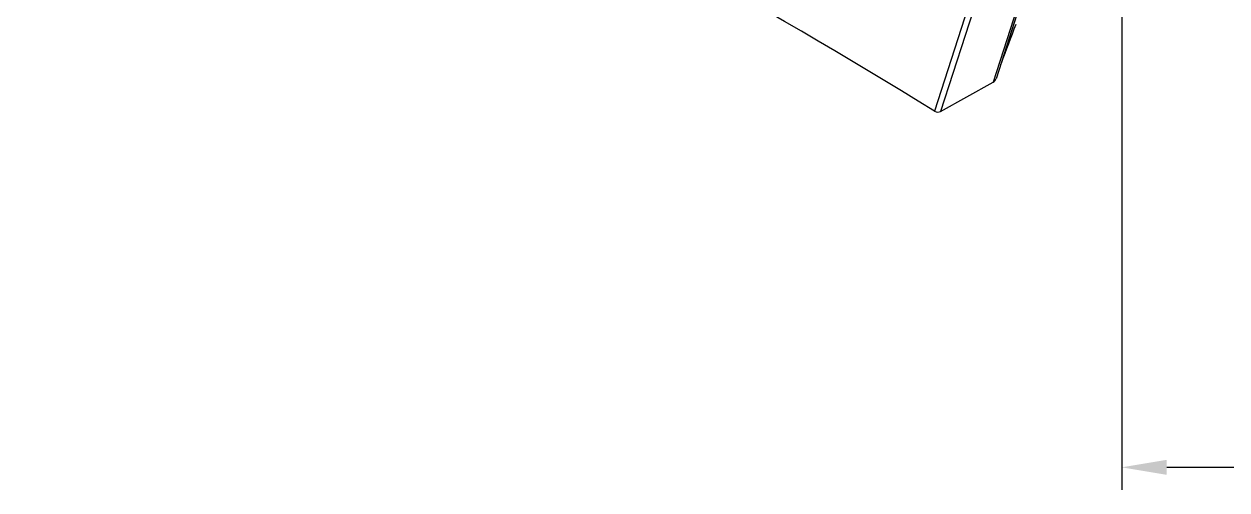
# Model space of a CAD drawing. Extents: x 19044 to 19885, y -10133 to -9539.
# Drawn here: x 19191.1 to 19271, y -9999 to -9968.1 of the extents above; entities that cross this region are included whole.
import ezdxf

# ---------------------------------------------------------------- set-up
doc = ezdxf.new("R2010")
doc.units = 0
doc.header["$LTSCALE"] = 7
doc.header["$MEASUREMENT"] = 0
for name, color, linetype in [('D', 2, 'CONTINUOUS'), ('KP0220101-1_DXF_CONTINUOUS_LINE', 7, 'CONTINUOUS'), ('KP0220102-FADXF_CONTINUOUS_LINE', 7, 'CONTINUOUS')]:
    doc.layers.add(name, color=color, linetype=linetype)

# ---------------------------------------------------------------- blocks, each defined once
blk = doc.blocks.new('A$C57544C0A')
at = {"layer": 'D'}
for p, q in [((-27.822, -37.043), (-43.751, -86.425)), ((-27.489, -37.271), (-43.347, -86.435)), ((-25.784, -40.883), (-39.853, -84.5))]:
    blk.add_line(p, q, dxfattribs=at)
at = {"layer": 'KP0220101-1_DXF_CONTINUOUS_LINE', "color": 7, "linetype": 'Continuous'}
for p, q in [((-25.765, -41.176), (-39.666, -84.273)), ((-43.347, -86.435), (-39.853, -84.5))]:
    blk.add_line(p, q, dxfattribs=at)
for centre, radius, start, end in [((-243.615, -409.62), 380, 58.26736, 70.70934), ((-40.047, -84.151), 0.4, 298.96975, 342.12214), ((-43.541, -86.085), 0.4, 238.26736, 298.96975)]:
    blk.add_arc(centre, radius, start, end, dxfattribs=at)
at = {"layer": 'KP0220102-FADXF_CONTINUOUS_LINE', "color": 7, "linetype": 'Continuous'}
blk.add_line((-39.311, -83.226), (-26.088, -42.234), dxfattribs=at)
for centre, radius, start, end in [((-422.071, 62.867), 409.693, 339.10896, 339.49592), ((-39.591, -83.119), 0.3, 322.93916, 339.10896)]:
    blk.add_arc(centre, radius, start, end, dxfattribs=at)

msp = doc.modelspace()

# ---------------------------------------------------------------- linework, layer by layer
at = {"layer": 'D'}
for p, q in [((19264.01, -9951.6), (19264.01, -9998.998)), ((19520.151, -9997.498), (19267.01, -9997.498))]:
    msp.add_line(p, q, dxfattribs=at)
msp.add_solid([(19267.01, -9996.998), (19267.01, -9997.998), (19264.01, -9997.498)], dxfattribs=at)

# ---------------------------------------------------------------- block references
msp.add_blockref('A$C57544C0A', (19295.322, -9887.422), dxfattribs=at)

doc.saveas('drawing.dxf')
